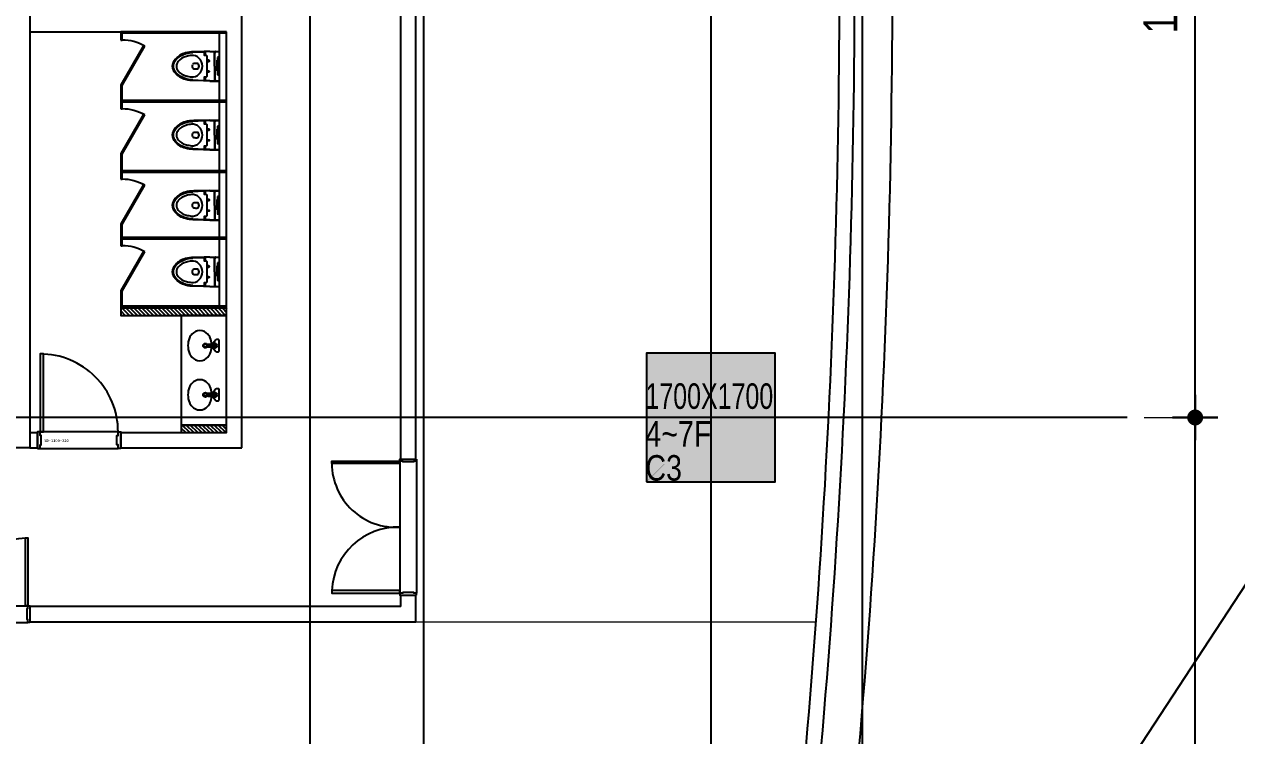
# Model space of a CAD drawing. Header units: millimetres. Extents: x -228566 to 117118, y -18667 to 244055.
# Drawn here: x -147841 to -131816, y 190323 to 199731 of the extents above; entities that cross this region are included whole.
import ezdxf
from ezdxf.enums import TextEntityAlignment as Align

# ---------------------------------------------------------------- set-up
doc = ezdxf.new("R2010")
doc.units = ezdxf.units.MM
doc.linetypes.add('X-GRID_5~ROOF$0$CENTER2', pattern=[1.125, 0.75, -0.125, 0.125, -0.125])
doc.linetypes.add('X-INT-OFFICE-5F$0$DASHED', pattern=[3, 2, -1])
doc.layers.get('0').update_dxf_attribs({"lineweight": 20})
doc.layers.get('Defpoints').update_dxf_attribs({"color": 151, "lineweight": 9})
for name, color, linetype in [('A-DIM1', 7, 'Continuous'), ('X-COL-5F$0$A-254', 254, 'Continuous'), ('X-COL-5F$0$A-COL', 2, 'Continuous'), ('X-CORE_5F$0$A-CON', 2, 'Continuous'), ('X-EXT_5F$0$A-ELE3', 4, 'Continuous'), ('X-EXT_5F$0$A-ELES', 252, 'Continuous'), ('X-EXT_5F$0$A-WIN', 6, 'Continuous'), ('X-GRID_5~ROOF$0$A-CEN1', 1, 'X-GRID_5~ROOF$0$CENTER2'), ('X-INT-OFFICE-5F$0$A-DOOR', 4, 'Continuous'), ('X-INT-OFFICE-5F$0$A-DOORF', 9, 'Continuous'), ('X-INT-OFFICE-5F$0$A-ELE4', 8, 'Continuous'), ('X-INT-OFFICE-5F$0$A-TOIL', 6, 'Continuous'), ('X-INT-OFFICE-5F$0$A-WALD', 7, 'Continuous'), ('X-INT-OFFICE-5F$0$X-INT-OFFICE-5F$0$A-DOOR', 4, 'Continuous'), ('X-INT-OFFICE-5F$0$X-INT-OFFICE-5F$0$A-WALD', 7, 'Continuous'), ('X-INT-OFFICE-5F$0$X-INT-OFFICE-5F$0$X-INT-OFFICE-6~19F$0$X-INT-OFFICE-22~35F$0$A-DOORF', 9, 'Continuous')]:
    doc.layers.add(name, color=color, linetype=linetype)
doc.styles.add('Hrtext', font='', dxfattribs={"width": 0.8})
doc.styles.add('X-COL-5F$0$Hrtext', font='arial.ttf', dxfattribs={"width": 0.8})
doc.styles.add('X-INT-OFFICE-5F$0$X-INT-OFFICE-5F$0$X-INT-OFFICE-6~19F$0$X-INT-OFFICE-22~35F$0$X-PLAN$0$Standard', font='')
doc.styles.get('Hrtext').set_extended_font_data('Dotum')
doc.styles.get('X-INT-OFFICE-5F$0$X-INT-OFFICE-5F$0$X-INT-OFFICE-6~19F$0$X-INT-OFFICE-22~35F$0$X-PLAN$0$Standard').set_extended_font_data('DotumChe')
doc.dimstyles.new('HEERIM(Ext)', dxfattribs={"dimtxt": 3, "dimasz": 1, "dimexe": 2, "dimexo": 1.5, "dimgap": 1, "dimtad": 1, "dimdec": 0, "dimzin": 0, "dimdsep": 46, "dimlunit": 6, "dimtxsty": 'Hrtext', "dimblk": 'dotdim1', "dimcen": 1, "dimdle": 2, "dimclrd": 256, "dimclre": 256, "dimclrt": 3, "dimadec": 0, "dimazin": 0, "dimtfac": 1, "dimtdec": 0, "dimtix": 1, "dimtmove": 2, "dimatfit": 3, "dimldrblk": 'dotdim1', "dimfxl": 2, "dimtolj": 1, "dimtzin": 0, "dimlwd": -1, "dimarcsym": 0})

# ---------------------------------------------------------------- blocks, each defined once
blk = doc.blocks.new('X-INT-OFFICE-5F$0$X-INT-OFFICE-5F$0$X-INT-OFFICE-6~19F$0$X-INT-OFFICE-22~35F$0$SD-1000-220')
at = {"layer": 'X-INT-OFFICE-5F$0$A-ELE4'}
for p, q in [((1065, 28), (35, 28)), ((35, -192), (1065, -192))]:
    blk.add_line(p, q, dxfattribs=at)
at = {"layer": 'X-INT-OFFICE-5F$0$X-INT-OFFICE-5F$0$A-DOOR'}
for points in [[(35, 28), (80, 28), (80, 1058), (35, 1058)], [(0, -192), (35, -192), (35, -142), (50, -142), (50, -22), (35, -22), (35, 28), (0, 28)], [(1100, -192), (1065, -192), (1065, -142), (1050, -142), (1050, -22), (1065, -22), (1065, 28), (1100, 28)]]:
    blk.add_lwpolyline(points, close=True, dxfattribs=at)
at = {"layer": 'X-INT-OFFICE-5F$0$X-INT-OFFICE-5F$0$X-INT-OFFICE-6~19F$0$X-INT-OFFICE-22~35F$0$A-DOORF'}
blk.add_arc((35, 28), 1030, 359.9893, 90.0107, dxfattribs=at)
at = {"layer": 'Defpoints', "linetype": 'Continuous', "style": 'X-INT-OFFICE-5F$0$X-INT-OFFICE-5F$0$X-INT-OFFICE-6~19F$0$X-INT-OFFICE-22~35F$0$X-PLAN$0$Standard', "text_generation_flag": 6}
blk.add_text('SD-1100-220', height=37.5, rotation=180, dxfattribs=at).set_placement((251, -88), align=Align.MIDDLE)
blk = doc.blocks.new('X-INT-OFFICE-5F$0$DOOR_2400')
at = {"layer": 'X-INT-OFFICE-5F$0$A-DOOR'}
for points in [[(41794, 101558), (41794, 101523), (41844, 101523), (41844, 101508), (42038, 101508), (42038, 101523), (42088, 101523), (42088, 101558)], [(42088, 101523), (42088, 101478), (43288, 101478), (43288, 101523)], [(41794, 99158), (41794, 99193), (41844, 99193), (41844, 99208), (42038, 99208), (42038, 99193), (42088, 99193), (42088, 99158)], [(42088, 99193), (42088, 99238), (43288, 99238), (43288, 99193)]]:
    blk.add_lwpolyline(points, close=True, dxfattribs=at)
at = {"layer": 'X-INT-OFFICE-5F$0$A-DOORF'}
for centre, radius, start, end in [((42121, 101526), 1168, 268.3863, 357.6653), ((42157, 99230), 1131, 0.4286, 93.5198)]:
    blk.add_arc(centre, radius, start, end, dxfattribs=at)
at = {"layer": 'X-INT-OFFICE-5F$0$A-ELE4'}
for p, q in [((41794, 99193), (41794, 101523)), ((42088, 99193), (42088, 101523))]:
    blk.add_line(p, q, dxfattribs=at)
blk = doc.blocks.new('X-INT-OFFICE-5F')
at = {"layer": 'X-INT-OFFICE-5F$0$A-TOIL'}
h = blk.add_hatch(dxfattribs=at)
h.set_pattern_fill('ANSI31', color=256, scale=300, angle=450)
h.set_pattern_definition([(135, (203104.422, 1022.39), (-26.516504, -26.516504), [])])
h.paths.add_polyline_path([(124449, 82121), (124449, 82221), (123049, 82221), (123049, 82121)])
h = blk.add_hatch(dxfattribs=at)
h.set_pattern_fill('ANSI31', color=256, scale=300, angle=450)
h.set_pattern_definition([(135, (204804.422, -527.61), (-26.516504, -26.516504), [])])
h.paths.add_polyline_path([(123849, 80571), (123849, 80671), (124449, 80671), (124449, 80571)])
at = {"layer": 'Defpoints', "linetype": 'X-INT-OFFICE-5F$0$DASHED'}
blk.add_line((126949, 78071), (132239, 78071), dxfattribs=at)
at = {"layer": 'X-INT-OFFICE-5F$0$A-TOIL'}
for p, q in [((124449, 85871), (123049, 85871)), ((123049, 85871), (123049, 85761)), ((123049, 85761), (123069, 85761)), ((124449, 85871), (123069, 85871)), ((124449, 85851), (123069, 85851)), ((123069, 85761), (123069, 85851)), ((123049, 85161), (123049, 84941)), ((123069, 85161), (123049, 85161)), ((123069, 84941), (123069, 85161)), ((124449, 84961), (123049, 84961)), ((123049, 84961), (123049, 84851)), ((124449, 84961), (123069, 84961)), ((124449, 84941), (123069, 84941)), ((123069, 84851), (123069, 84941)), ((123049, 84851), (123069, 84851)), ((123069, 84251), (123049, 84251)), ((123049, 84251), (123049, 84031)), ((123069, 84031), (123069, 84251)), ((124449, 84031), (123049, 84031)), ((123049, 84031), (123049, 83921)), ((124449, 84031), (123069, 84031)), ((124449, 84011), (123069, 84011)), ((123069, 83921), (123069, 84011)), ((123049, 83921), (123069, 83921)), ((123069, 83321), (123049, 83321)), ((123049, 83321), (123049, 83101)), ((123069, 83101), (123069, 83321)), ((123049, 83152), (123049, 83042)), ((123049, 83132), (124449, 83132)), ((123049, 83042), (123069, 83042)), ((124449, 83152), (123069, 83152)), ((124449, 83132), (123069, 83132)), ((123069, 83042), (123069, 83132)), ((123069, 82442), (123049, 82442)), ((123049, 82442), (123049, 82222)), ((123069, 82222), (123069, 82442)), ((123049, 82222), (124449, 82222)), ((124449, 82242), (123069, 82242)), ((124211, 81731), (124293, 81731)), ((124241, 81736), (124247, 81736)), ((124307, 81798), (124251, 81731)), ((124340, 81801), (124315, 81801)), ((124350, 81651), (124350, 81791)), ((124293, 81711), (124211, 81711)), ((124247, 81706), (124241, 81706)), ((124251, 81711), (124307, 81645)), ((124315, 81641), (124340, 81641)), ((124241, 81086), (124247, 81086)), ((124307, 81148), (124251, 81081)), ((124340, 81151), (124315, 81151)), ((124350, 81001), (124350, 81141)), ((124211, 81081), (124293, 81081)), ((124293, 81061), (124211, 81061)), ((124247, 81056), (124241, 81056)), ((124251, 81061), (124307, 80995)), ((124315, 80991), (124340, 80991))]:
    blk.add_line(p, q, dxfattribs=at)
for points in [[(124349, 85871), (124349, 84961)], [(124349, 84961), (124349, 84051)], [(124349, 84031), (124349, 83121)], [(124349, 83152), (124349, 82242)]]:
    blk.add_lwpolyline(points, dxfattribs=at)
for points in [[(123369, 85681), (123351, 85691), (123051, 85171), (123069, 85161)], [(123369, 84771), (123351, 84781), (123051, 84261), (123069, 84251)], [(123369, 83841), (123351, 83851), (123051, 83331), (123069, 83321)], [(123369, 82962), (123351, 82972), (123051, 82452), (123069, 82442)], [(124449, 82121), (124449, 82221), (123049, 82221), (123049, 82121)], [(123849, 80671), (124449, 80671), (124449, 82121), (123849, 82121)], [(124449, 80671), (123849, 80671), (123849, 80571), (124449, 80571)]]:
    blk.add_lwpolyline(points, close=True, dxfattribs=at)
for centre, radius in [((124168, 81721), 29.9), ((124168, 81721), 19.9), ((124293, 81721), 30.3), ((124168, 81071), 29.9), ((124168, 81071), 19.9), ((124293, 81071), 30.3)]:
    blk.add_circle(centre, radius, dxfattribs=at)
for centre, radius, start, end in [((123069, 85161), 600, 60, 90), ((123069, 84251), 600, 60, 90), ((123069, 83321), 600, 60, 90), ((123069, 82442), 600, 60, 90), ((124095, 81781), 140, 40.0697, 139.9303), ((124197, 81721), 260, 156.5878, 203.4122), ((124133, 81749), 190, 139.9303, 156.5878), ((124205, 81721), 17.8, 117.0341, 242.9659), ((124216, 81601), 137, 79.4793, 98.2701), ((124211, 81721), 10, 90, 270), ((124057, 81749), 190, 23.4122, 40.0697), ((123992, 81721), 260, 3.4161, 23.4122), ((124248, 81754), 17.3, 268.5058, 314.0345), ((124288, 81713), 39.8, 72.2904, 137.0586), ((124293, 81721), 10, 270, 90), ((124315, 81791), 10, 90, 139.9572), ((124340, 81791), 10, 0, 90), ((124133, 81693), 190, 203.4122, 220.0697), ((124095, 81661), 140, 220.0697, 319.9303), ((124216, 81841), 137, 261.7299, 280.5207), ((124057, 81693), 190, 319.9303, 336.5878), ((123992, 81721), 260, 336.5878, 356.5839), ((124248, 81689), 17.3, 45.9655, 91.4942), ((124288, 81730), 39.8, 222.9414, 287.7096), ((124315, 81651), 10, 220.0428, 270), ((124340, 81651), 10, 270, 0), ((124095, 81131), 140, 40.0697, 139.9303), ((124197, 81071), 260, 156.5878, 203.4122), ((124133, 81099), 190, 139.9303, 156.5878), ((124205, 81071), 17.8, 117.0341, 242.9659), ((124216, 80951), 137, 79.4793, 98.2701), ((124057, 81099), 190, 23.4122, 40.0697), ((123992, 81071), 260, 3.4161, 23.4122), ((124248, 81104), 17.3, 268.5058, 314.0345), ((124288, 81063), 39.8, 72.2904, 137.0586), ((124315, 81141), 10, 90, 139.9572), ((124340, 81141), 10, 0, 90), ((124133, 81043), 190, 203.4122, 220.0697), ((124216, 81191), 137, 261.7299, 280.5207), ((124211, 81071), 10, 90, 270), ((124057, 81043), 190, 319.9303, 336.5878), ((123992, 81071), 260, 336.5878, 356.5839), ((124248, 81039), 17.3, 45.9655, 91.4942), ((124288, 81080), 39.8, 222.9414, 287.7096), ((124293, 81071), 10, 270, 90), ((124315, 81001), 10, 220.0428, 270), ((124340, 81001), 10, 270, 0), ((124095, 81011), 140, 220.0697, 319.9303)]:
    blk.add_arc(centre, radius, start, end, dxfattribs=at)
at = {"layer": 'X-INT-OFFICE-5F$0$A-WALD'}
for p, q in [((126749, 80230), (126749, 92921)), ((126949, 80230), (126949, 92921)), ((124649, 80371), (124649, 92771)), ((121849, 85871), (124449, 85871)), ((124449, 80571), (124449, 85871)), ((121849, 80571), (121949, 80571)), ((121949, 80371), (121949, 80571)), ((123049, 80571), (124449, 80571)), ((123049, 80371), (123049, 80571)), ((121849, 80371), (121949, 80371)), ((123049, 80371), (124649, 80371)), ((126749, 80221), (126949, 80221)), ((126749, 78271), (126749, 78421)), ((126749, 78421), (126949, 78421)), ((126949, 78071), (126949, 78421)), ((126749, 78271), (121849, 78271)), ((121849, 78271), (121849, 78071)), ((121849, 78071), (126949, 78071))]:
    blk.add_line(p, q, dxfattribs=at)
at = {"layer": 'X-INT-OFFICE-5F$0$X-INT-OFFICE-5F$0$A-WALD'}
blk.add_line((124449, 80571), (124449, 85871), dxfattribs=at)
at = {"yscale": 0.7499999999999954, "zscale": 0.7499999999999954}
for p, xscale, rotation in [((158305, 154590), 0.7499999999999954, 180), ((45680, 46715), -0.7499999999999954, 270)]:
    blk.add_blockref('X-INT-OFFICE-5F$0$DOOR_2400', p, dxfattribs=dict(at, xscale=xscale, rotation=rotation))
at = {"layer": 'X-INT-OFFICE-5F$0$A-DOOR'}
blk.add_blockref('X-INT-OFFICE-5F$0$X-INT-OFFICE-5F$0$X-INT-OFFICE-6~19F$0$X-INT-OFFICE-22~35F$0$SD-1000-220', (121949, 80553), dxfattribs=at)
for points in [[(124349, 85612), (124226, 85612), (124213, 85612), (124201, 85612), (124189, 85611), (124176, 85611), (124164, 85611), (124152, 85610), (124150, 85611), (124148, 85611), (124147, 85611), (124145, 85612), (124001, 85607), (123988, 85606), (123976, 85606), (123964, 85605), (123952, 85603), (123940, 85601), (123928, 85598), (123916, 85595), (123904, 85591), (123889, 85587), (123874, 85582), (123860, 85576), (123845, 85568), (123832, 85561), (123819, 85552), (123806, 85542), (123794, 85532), (123783, 85521), (123772, 85509), (123768, 85505), (123764, 85500), (123761, 85495), (123758, 85490), (123755, 85484), (123749, 85474), (123744, 85463), (123741, 85452), (123738, 85440), (123736, 85428), (123736, 85416), (123736, 85404), (123738, 85393), (123741, 85381), (123744, 85370), (123749, 85359), (123755, 85348), (123758, 85343), (123761, 85338), (123764, 85333), (123768, 85328), (123772, 85323), (123783, 85311), (123794, 85300), (123806, 85290), (123819, 85281), (123832, 85272), (123845, 85264), (123860, 85257), (123874, 85251), (123889, 85245), (123904, 85241), (123916, 85238), (123928, 85234), (123940, 85232), (123952, 85230), (123964, 85228), (123976, 85228), (123988, 85226), (124001, 85226), (124145, 85221), (124147, 85221), (124148, 85221), (124150, 85222), (124152, 85222), (124164, 85222), (124176, 85222), (124189, 85221), (124201, 85221), (124213, 85221), (124226, 85220), (124349, 85220)], [(124349, 84702), (124226, 84702), (124213, 84702), (124201, 84702), (124189, 84701), (124176, 84701), (124164, 84701), (124152, 84700), (124150, 84701), (124148, 84701), (124147, 84701), (124145, 84702), (124001, 84697), (123988, 84696), (123976, 84696), (123964, 84695), (123952, 84693), (123940, 84691), (123928, 84688), (123916, 84685), (123904, 84681), (123889, 84677), (123874, 84672), (123860, 84666), (123845, 84658), (123832, 84651), (123819, 84642), (123806, 84632), (123794, 84622), (123783, 84611), (123772, 84599), (123768, 84595), (123764, 84590), (123761, 84585), (123758, 84580), (123755, 84574), (123749, 84564), (123744, 84553), (123741, 84542), (123738, 84530), (123736, 84518), (123736, 84506), (123736, 84494), (123738, 84483), (123741, 84471), (123744, 84460), (123749, 84449), (123755, 84438), (123758, 84433), (123761, 84428), (123764, 84423), (123768, 84418), (123772, 84413), (123783, 84401), (123794, 84390), (123806, 84380), (123819, 84371), (123832, 84362), (123845, 84354), (123860, 84347), (123874, 84341), (123889, 84335), (123904, 84331), (123916, 84328), (123928, 84324), (123940, 84322), (123952, 84320), (123964, 84318), (123976, 84318), (123988, 84316), (124001, 84316), (124145, 84311), (124147, 84311), (124148, 84311), (124150, 84312), (124152, 84312), (124164, 84312), (124176, 84312), (124189, 84311), (124201, 84311), (124213, 84311), (124226, 84310), (124349, 84310)], [(124349, 83772), (124226, 83772), (124213, 83772), (124201, 83772), (124189, 83771), (124176, 83771), (124164, 83771), (124152, 83770), (124150, 83771), (124148, 83771), (124147, 83771), (124145, 83772), (124001, 83767), (123988, 83766), (123976, 83766), (123964, 83765), (123952, 83763), (123940, 83761), (123928, 83758), (123916, 83755), (123904, 83751), (123889, 83747), (123874, 83742), (123860, 83736), (123845, 83728), (123832, 83721), (123819, 83712), (123806, 83702), (123794, 83692), (123783, 83681), (123772, 83669), (123768, 83665), (123764, 83660), (123761, 83655), (123758, 83650), (123755, 83644), (123749, 83634), (123744, 83623), (123741, 83612), (123738, 83600), (123736, 83588), (123736, 83576), (123736, 83564), (123738, 83553), (123741, 83541), (123744, 83530), (123749, 83519), (123755, 83508), (123758, 83503), (123761, 83498), (123764, 83493), (123768, 83488), (123772, 83483), (123783, 83471), (123794, 83460), (123806, 83450), (123819, 83441), (123832, 83432), (123845, 83424), (123860, 83417), (123874, 83411), (123889, 83405), (123904, 83401), (123916, 83398), (123928, 83394), (123940, 83392), (123952, 83390), (123964, 83388), (123976, 83388), (123988, 83386), (124001, 83386), (124145, 83381), (124147, 83381), (124148, 83381), (124150, 83382), (124152, 83382), (124164, 83382), (124176, 83382), (124189, 83381), (124201, 83381), (124213, 83381), (124226, 83380), (124349, 83380)], [(124349, 82893), (124226, 82893), (124213, 82893), (124201, 82893), (124189, 82892), (124176, 82892), (124164, 82892), (124152, 82891), (124150, 82892), (124148, 82892), (124147, 82893), (124145, 82893), (124001, 82888), (123988, 82888), (123976, 82887), (123964, 82886), (123952, 82884), (123940, 82882), (123928, 82879), (123916, 82876), (123904, 82872), (123889, 82868), (123874, 82863), (123860, 82857), (123845, 82850), (123832, 82842), (123819, 82833), (123806, 82824), (123794, 82813), (123783, 82802), (123772, 82791), (123768, 82786), (123764, 82781), (123761, 82776), (123758, 82771), (123755, 82765), (123749, 82755), (123744, 82744), (123741, 82733), (123738, 82721), (123736, 82709), (123736, 82697), (123736, 82685), (123738, 82674), (123741, 82662), (123744, 82651), (123749, 82640), (123755, 82629), (123758, 82624), (123761, 82619), (123764, 82614), (123768, 82609), (123772, 82604), (123783, 82592), (123794, 82581), (123806, 82571), (123819, 82562), (123832, 82553), (123845, 82545), (123860, 82538), (123874, 82532), (123889, 82527), (123904, 82522), (123916, 82519), (123928, 82516), (123940, 82513), (123952, 82511), (123964, 82509), (123976, 82509), (123988, 82507), (124001, 82507), (124145, 82502), (124147, 82502), (124148, 82502), (124150, 82503), (124152, 82503), (124164, 82503), (124176, 82503), (124189, 82502), (124201, 82502), (124213, 82502), (124226, 82501), (124349, 82501)]]:
    blk.add_wipeout(points).translate(0, 0, 0).dxf.layer = 'X-INT-OFFICE-5F$0$A-TOIL'
at = {"layer": 'X-INT-OFFICE-5F$0$A-TOIL'}
for p, q in [((124226, 85612), (124349, 85612)), ((124226, 85609), (124349, 85609)), ((124287, 85416), (124287, 85594)), ((124294, 85416), (124294, 85594)), ((124349, 85612), (124349, 85220)), ((124287, 85416), (124287, 85239)), ((124294, 85416), (124294, 85239)), ((124319, 85494), (124319, 85426)), ((124327, 85494), (124319, 85494)), ((124327, 85426), (124319, 85426)), ((124319, 85424), (124319, 85356)), ((124327, 85424), (124319, 85424)), ((124349, 85539), (124327, 85533)), ((124327, 85533), (124327, 85300)), ((124349, 85539), (124349, 85294)), ((124327, 85356), (124319, 85356)), ((124349, 85294), (124327, 85300)), ((124226, 85224), (124349, 85224)), ((124226, 85220), (124349, 85220)), ((124226, 84702), (124349, 84702)), ((124226, 84699), (124349, 84699)), ((124287, 84506), (124287, 84684)), ((124294, 84506), (124294, 84684)), ((124349, 84629), (124327, 84623)), ((124327, 84623), (124327, 84390)), ((124349, 84702), (124349, 84310)), ((124349, 84629), (124349, 84384)), ((124287, 84506), (124287, 84329)), ((124294, 84506), (124294, 84329)), ((124319, 84584), (124319, 84516)), ((124327, 84584), (124319, 84584)), ((124327, 84516), (124319, 84516)), ((124319, 84514), (124319, 84446)), ((124327, 84514), (124319, 84514)), ((124226, 84314), (124349, 84314)), ((124226, 84310), (124349, 84310)), ((124327, 84446), (124319, 84446)), ((124349, 84384), (124327, 84390)), ((124226, 83772), (124349, 83772)), ((124226, 83769), (124349, 83769)), ((124287, 83576), (124287, 83754)), ((124294, 83576), (124294, 83754)), ((124319, 83654), (124319, 83586)), ((124327, 83654), (124319, 83654)), ((124349, 83699), (124327, 83693)), ((124327, 83693), (124327, 83460)), ((124349, 83772), (124349, 83380)), ((124349, 83699), (124349, 83454)), ((124287, 83576), (124287, 83399)), ((124294, 83576), (124294, 83399)), ((124327, 83586), (124319, 83586)), ((124319, 83584), (124319, 83516)), ((124327, 83584), (124319, 83584)), ((124327, 83516), (124319, 83516)), ((124226, 83384), (124349, 83384)), ((124226, 83380), (124349, 83380)), ((124349, 83454), (124327, 83460)), ((124226, 82893), (124349, 82893)), ((124226, 82890), (124349, 82890)), ((124287, 82697), (124287, 82875)), ((124294, 82697), (124294, 82875)), ((124349, 82893), (124349, 82501)), ((124287, 82697), (124287, 82520)), ((124294, 82697), (124294, 82520)), ((124319, 82775), (124319, 82707)), ((124327, 82775), (124319, 82775)), ((124327, 82707), (124319, 82707)), ((124319, 82705), (124319, 82638)), ((124327, 82705), (124319, 82705)), ((124349, 82820), (124327, 82814)), ((124327, 82814), (124327, 82581)), ((124349, 82820), (124349, 82575)), ((124327, 82638), (124319, 82638)), ((124349, 82575), (124327, 82581)), ((124226, 82505), (124349, 82505)), ((124226, 82501), (124349, 82501))]:
    blk.add_line(p, q, dxfattribs=at)
for points in [[(124163, 85275), (124163, 85239, -0.424133), (124144, 85221), (124001, 85226, -0.208401), (123771, 85326, -0.392773), (123771, 85507, -0.208401), (124001, 85607), (124144, 85612, -0.424133), (124163, 85594), (124163, 85558)], [(124152, 85610), (124014, 85607, 0.055395), (123904, 85591, 0.154276), (123772, 85509, 0.179504), (123737, 85416)], [(124001, 85236, -0.208514), (123779, 85332, -0.392773), (123779, 85500, -0.208514), (124001, 85597, -0.208514)], [(124001, 85236), (124146, 85229, 0.427488), (124158, 85240), (124158, 85275), (124179, 85275, 0.414214), (124192, 85288), (124192, 85545, 0.414214), (124179, 85558), (124158, 85558), (124158, 85592, 0.427488), (124146, 85603), (124001, 85597)], [(124226, 85612, 0.012538), (124225, 85612), (124152, 85610)], [(124226, 85609, 0.012538), (124226, 85609), (124157, 85607)], [(124152, 85222), (124014, 85226, -0.055395), (123904, 85241, -0.154276), (123772, 85323, -0.179504), (123737, 85416)], [(124192, 85479), (124211, 85479, 1), (124211, 85494), (124192, 85494)], [(124192, 85354), (124211, 85354, -1), (124211, 85339), (124192, 85339)], [(124226, 85220, -0.012538), (124225, 85220), (124152, 85222)], [(124226, 85224, -0.012538), (124226, 85224), (124157, 85226)], [(124163, 84365), (124163, 84329, -0.424133), (124144, 84311), (124001, 84316, -0.208401), (123771, 84416, -0.392773), (123771, 84597, -0.208401), (124001, 84697), (124144, 84702, -0.424133), (124163, 84684), (124163, 84648)], [(124152, 84700), (124014, 84697, 0.055395), (123904, 84681, 0.154276), (123772, 84599, 0.179504), (123737, 84506)], [(124001, 84326, -0.208514), (123779, 84422, -0.392773), (123779, 84590, -0.208514), (124001, 84687, -0.208514)], [(124001, 84326), (124146, 84319, 0.427488), (124158, 84330), (124158, 84365), (124179, 84365, 0.414214), (124192, 84378), (124192, 84635, 0.414214), (124179, 84648), (124158, 84648), (124158, 84682, 0.427488), (124146, 84693), (124001, 84687)], [(124226, 84702, 0.012538), (124225, 84702), (124152, 84700)], [(124226, 84699, 0.012538), (124226, 84699), (124157, 84697)], [(124152, 84312), (124014, 84316, -0.055395), (123904, 84331, -0.154276), (123772, 84413, -0.179504), (123737, 84506)], [(124192, 84569), (124211, 84569, 1), (124211, 84584), (124192, 84584)], [(124226, 84310, -0.012538), (124225, 84310), (124152, 84312)], [(124226, 84314, -0.012538), (124226, 84314), (124157, 84316)], [(124192, 84444), (124211, 84444, -1), (124211, 84429), (124192, 84429)], [(124163, 83435), (124163, 83399, -0.424133), (124144, 83381), (124001, 83386, -0.208401), (123771, 83486, -0.392773), (123771, 83667, -0.208401), (124001, 83767), (124144, 83772, -0.424133), (124163, 83754), (124163, 83718)], [(124152, 83770), (124014, 83767, 0.055395), (123904, 83751, 0.154276), (123772, 83669, 0.179504), (123737, 83576)], [(124001, 83396, -0.208514), (123779, 83492, -0.392773), (123779, 83660, -0.208514), (124001, 83757, -0.208514)], [(124001, 83396), (124146, 83389, 0.427488), (124158, 83400), (124158, 83435), (124179, 83435, 0.414214), (124192, 83448), (124192, 83705, 0.414214), (124179, 83718), (124158, 83718), (124158, 83752, 0.427488), (124146, 83763), (124001, 83757)], [(124226, 83772, 0.012538), (124225, 83772), (124152, 83770)], [(124226, 83769, 0.012538), (124226, 83769), (124157, 83767)], [(124192, 83639), (124211, 83639, 1), (124211, 83654), (124192, 83654)], [(124152, 83382), (124014, 83386, -0.055395), (123904, 83401, -0.154276), (123772, 83483, -0.179504), (123737, 83576)], [(124192, 83514), (124211, 83514, -1), (124211, 83499), (124192, 83499)], [(124226, 83380, -0.012538), (124225, 83380), (124152, 83382)], [(124226, 83384, -0.012538), (124226, 83384), (124157, 83386)], [(124163, 82556), (124163, 82520, -0.424133), (124144, 82502), (124001, 82507, -0.208401), (123771, 82607, -0.392773), (123771, 82788, -0.208401), (124001, 82888), (124144, 82893, -0.424133), (124163, 82875), (124163, 82839)], [(124152, 82891), (124014, 82888, 0.055395), (123904, 82872, 0.154276), (123772, 82791, 0.179504), (123737, 82697)], [(124001, 82517, -0.208514), (123779, 82614, -0.392773), (123779, 82781, -0.208514), (124001, 82878, -0.208514)], [(124001, 82517), (124146, 82510, 0.427488), (124158, 82521), (124158, 82556), (124179, 82556, 0.414214), (124192, 82569), (124192, 82826, 0.414214), (124179, 82839), (124158, 82839), (124158, 82873, 0.427488), (124146, 82884), (124001, 82878)], [(124226, 82893, 0.012538), (124225, 82893), (124152, 82891)], [(124226, 82890, 0.012538), (124226, 82890), (124157, 82888)], [(124152, 82503), (124014, 82507, -0.055395), (123904, 82522, -0.154276), (123772, 82604, -0.179504), (123737, 82697)], [(124192, 82760), (124211, 82760, 1), (124211, 82775), (124192, 82775)], [(124192, 82635), (124211, 82635, -1), (124211, 82620), (124192, 82620)], [(124226, 82501, -0.012538), (124225, 82501), (124152, 82503)], [(124226, 82505, -0.012538), (124226, 82505), (124157, 82507)]]:
    blk.add_lwpolyline(points, format="xyb", dxfattribs=at)
for centre in [(124211, 85486), (124211, 85346), (124211, 84576), (124211, 84436), (124211, 83646), (124211, 83506), (124211, 82767), (124211, 82627)]:
    blk.add_circle(centre, 8.06, dxfattribs=at)
for centre, radius, start, end in [((124302, 85594), 15, 90, 180), ((124309, 85594), 15, 90, 180), ((123882, 85416), 96, 139.2943, 180), ((123882, 85416), 96, 180, 220.7057), ((123969, 85341), 211, 104.2134, 139.2943), ((124029, 85104), 456, 95.8102, 104.2134), ((123996, 85432), 127, 46.4239, 95.8102), ((124036, 85416), 44, 152.5689, 206.977), ((124020, 85425), 25, 94.6797, 152.5689), ((124050, 85058), 393, 87.7012, 94.6797), ((124065, 85436), 15, 23.2465, 87.7012), ((124019, 85416), 64.9, 336.7417, 23.2465), ((123981, 85416), 148, 0, 46.4239), ((123981, 85416), 148, 313.5761, 0), ((123969, 85491), 211, 220.7057, 255.7866), ((124029, 85729), 456, 255.7866, 264.1898), ((123996, 85401), 127, 264.1898, 313.5761), ((124019, 85408), 25, 206.977, 264.9289), ((124050, 85754), 373, 264.9289, 272.3261), ((124065, 85397), 15, 272.3261, 336.7417), ((124302, 85239), 15, 180, 270), ((124309, 85239), 15, 180, 270), ((123969, 84431), 211, 104.2134, 139.2943), ((124029, 84194), 456, 95.8102, 104.2134), ((123996, 84522), 127, 46.4239, 95.8102), ((123981, 84506), 148, 0, 46.4239), ((124302, 84684), 15, 90, 180), ((124309, 84684), 15, 90, 180), ((123882, 84506), 96, 139.2943, 180), ((123882, 84506), 96, 180, 220.7057), ((124036, 84506), 44, 152.5689, 206.977), ((124020, 84515), 25, 94.6797, 152.5689), ((124019, 84498), 25, 206.977, 264.9289), ((124050, 84148), 393, 87.7012, 94.6797), ((124050, 84844), 373, 264.9289, 272.3261), ((124065, 84526), 15, 23.2465, 87.7012), ((124065, 84487), 15, 272.3261, 336.7417), ((124019, 84506), 64.9, 336.7417, 23.2465), ((123981, 84506), 148, 313.5761, 0), ((123969, 84581), 211, 220.7057, 255.7866), ((124029, 84819), 456, 255.7866, 264.1898), ((123996, 84491), 127, 264.1898, 313.5761), ((124302, 84329), 15, 180, 270), ((124309, 84329), 15, 180, 270), ((123969, 83501), 211, 104.2134, 139.2943), ((124029, 83264), 456, 95.8102, 104.2134), ((123996, 83592), 127, 46.4239, 95.8102), ((123981, 83576), 148, 0, 46.4239), ((124302, 83754), 15, 90, 180), ((124309, 83754), 15, 90, 180), ((123882, 83576), 96, 139.2943, 180), ((123882, 83576), 96, 180, 220.7057), ((123969, 83651), 211, 220.7057, 255.7866), ((124036, 83576), 44, 152.5689, 206.977), ((124020, 83585), 25, 94.6797, 152.5689), ((124019, 83568), 25, 206.977, 264.9289), ((124050, 83218), 393, 87.7012, 94.6797), ((124050, 83914), 373, 264.9289, 272.3261), ((124065, 83596), 15, 23.2465, 87.7012), ((124065, 83557), 15, 272.3261, 336.7417), ((124019, 83576), 64.9, 336.7417, 23.2465), ((123981, 83576), 148, 313.5761, 0), ((124029, 83889), 456, 255.7866, 264.1898), ((123996, 83561), 127, 264.1898, 313.5761), ((124302, 83399), 15, 180, 270), ((124309, 83399), 15, 180, 270), ((124302, 82875), 15, 90, 180), ((124309, 82875), 15, 90, 180), ((123882, 82697), 96, 139.2943, 180), ((123882, 82697), 96, 180, 220.7057), ((123969, 82622), 211, 104.2134, 139.2943), ((124029, 82385), 456, 95.8102, 104.2134), ((123996, 82713), 127, 46.4239, 95.8102), ((124036, 82697), 44, 152.5689, 206.977), ((124020, 82706), 25, 94.6797, 152.5689), ((124050, 82339), 393, 87.7012, 94.6797), ((124065, 82717), 15, 23.2465, 87.7012), ((124019, 82697), 64.9, 336.7417, 23.2465), ((123981, 82697), 148, 0, 46.4239), ((123981, 82697), 148, 313.5761, 0), ((123969, 82772), 211, 220.7057, 255.7866), ((124029, 83010), 456, 255.7866, 264.1898), ((123996, 82682), 127, 264.1898, 313.5761), ((124019, 82689), 25, 206.977, 264.9289), ((124050, 83035), 373, 264.9289, 272.3261), ((124065, 82678), 15, 272.3261, 336.7417), ((124302, 82520), 15, 180, 270), ((124309, 82520), 15, 180, 270)]:
    blk.add_arc(centre, radius, start, end, dxfattribs=at)
blk = doc.blocks.new('dotdim1')
at = {"layer": 'A-DIM1'}
for p, q in [((0, 2), (0, -2)), ((-2, 0), (2, 0))]:
    blk.add_line(p, q, dxfattribs=at)
at = {"layer": 'A-DIM1', "const_width": 0.7}
blk.add_lwpolyline([(0.35, 0, 1), (-0.35, 0, 1)], format="xyb", close=True, dxfattribs=at)
blk = doc.blocks.new('*D297')
at = {"layer": 'A-DIM1', "lineweight": -2, "transparency": 16777216}
for p, q in [((57725, -25200), (58700, -25200)), ((57725, -37800), (58700, -37800))]:
    blk.add_line(p, q, dxfattribs=at)
at = {"layer": 'A-DIM1', "transparency": 16777216}
blk.add_line((58400, -37650), (58400, -25350), dxfattribs=at)
at = {"layer": 'Defpoints', "color": 0, "transparency": 16777216}
for p in [(57500, -25200), (58400, -25200), (57500, -37800)]:
    blk.add_point(p, dxfattribs=at)
at = {"layer": 'A-DIM1', "transparency": 16777216, "xscale": 150, "yscale": 150, "zscale": 150}
for p, rotation in [((58400, -25200), 90), ((58400, -37800), 270)]:
    blk.add_blockref('dotdim1', p, dxfattribs=dict(at, rotation=rotation))
at = {"layer": 'A-DIM1', "color": 3, "transparency": 16777216, "insert": (57981, -31500), "char_height": 450, "attachment_point": 5, "rotation": 90, "style": 'Hrtext'}
blk.add_mtext('\\A1;12,600', dxfattribs=at)
blk = doc.blocks.new('*D298')
at = {"layer": 'A-DIM1', "lineweight": -2, "transparency": 16777216}
for p, q in [((57725, -13600), (58700, -13600)), ((57725, -25200), (58700, -25200))]:
    blk.add_line(p, q, dxfattribs=at)
at = {"layer": 'A-DIM1', "transparency": 16777216}
blk.add_line((58400, -25050), (58400, -13750), dxfattribs=at)
at = {"layer": 'Defpoints', "color": 0, "transparency": 16777216}
for p in [(57500, -13600), (58400, -13600), (57500, -25200)]:
    blk.add_point(p, dxfattribs=at)
at = {"layer": 'A-DIM1', "transparency": 16777216, "xscale": 150, "yscale": 150, "zscale": 150}
for p, rotation in [((58400, -13600), 90), ((58400, -25200), 270)]:
    blk.add_blockref('dotdim1', p, dxfattribs=dict(at, rotation=rotation))
at = {"layer": 'A-DIM1', "color": 3, "transparency": 16777216, "insert": (57981, -19400), "char_height": 450, "attachment_point": 5, "rotation": 90, "style": 'Hrtext'}
blk.add_mtext('\\A1;11,600', dxfattribs=at)
blk = doc.blocks.new('X-COL-5F$0$1700X1700_4~7F_C3')
at = {"layer": 'X-COL-5F$0$A-254'}
h = blk.add_hatch(color=256, dxfattribs=at)
h.dxf.hatch_style = 1
h.paths.add_polyline_path([(-850, -850), (850, -850), (850, 850), (-850, 850)])
at = {"layer": 'Defpoints', "const_width": 0.84}
blk.add_lwpolyline([(850, 850), (-850, -850)], dxfattribs=at)
at = {"layer": 'X-COL-5F$0$A-COL'}
blk.add_lwpolyline([(-850, -850), (850, -850), (850, 850), (-850, 850)], close=True, dxfattribs=at)
at = {"layer": 'Defpoints', "style": 'X-COL-5F$0$Hrtext'}
for s, width, p in [('1700X1700', 0.7, (-865, 114)), ('4~7F', 0.8, (-865, -385))]:
    blk.add_text(s, height=337.5, dxfattribs=dict(at, width=width)).set_placement(p)
at = {"layer": 'Defpoints', "color": 6, "style": 'X-COL-5F$0$Hrtext', "width": 0.8}
blk.add_text('C3', height=337.5, dxfattribs=at).set_placement((-865, -835))
blk = doc.blocks.new('Grid_Office')
at = {"layer": 'A-DIM1'}
for base, p1, p2, picture, middle in [((58400, -13600), (57500, -25200), (57500, -13600), '*D298', (57981.3, -19400)), ((58400, -25200), (57500, -37800), (57500, -25200), '*D297', (57981.3, -31500))]:
    dim = blk.add_linear_dim(base=base, p1=p1, p2=p2, angle=90, dimstyle='HEERIM(Ext)', override={"dimscale": 150}, dxfattribs=at)
    dim.commit()
    dim.dimension.update_dxf_attribs({"geometry": picture, "text_midpoint": middle})
blk = doc.blocks.new('A$Cc43ae5d8')
at = {"layer": 'X-CORE_5F$0$A-CON', "ltscale": 10}
for p, q in [((52000, -13100), (52000, -25500)), ((52000, -25500), (47801, -25500))]:
    blk.add_line(p, q, dxfattribs=at)
at = {"layer": 'X-EXT_5F$0$A-ELE3'}
blk.add_lwpolyline([(28621, -40550), (33121, -41100, 0.028396), (56747, -39766, 0.345625), (62461, -34128, 0.031644), (63400, -19300, 0.008188), (63337, -15452), (62602, -10952)], format="xyb", dxfattribs=at)
at = {"layer": 'X-EXT_5F$0$A-ELES'}
blk.add_lwpolyline([(28621, -40550), (33121, -41100, 0.028937), (57195, -39715, 0.222512), (61813, -36863), (69546, -25052, -0.239342), (73652, -22700), (76877, -22700)], format="xyb", dxfattribs=at)
at = {"layer": 'X-EXT_5F$0$A-WIN'}
for points in [[(62900, -19300, 0.031644), (61965, -4535, 0.345625), (56690, 669, 0.056648), (9710, 669, 0.345625), (4435, -4535, 0.031644), (3500, -19300, 0.031644), (4435, -34065, 0.345625), (9710, -39269, 0.056648), (56690, -39269, 0.345625), (61965, -34065, 0.031644)], [(62700, -19300, 0.031644), (61766, -4560, 0.345625), (56668, 471, 0.056648), (9732, 471, 0.345625), (4634, -4560, 0.031644), (3700, -19300, 0.031644), (4634, -34040, 0.345625), (9732, -39071, 0.056648), (56668, -39071, 0.345625), (61766, -34040, 0.031644)]]:
    blk.add_lwpolyline(points, format="xyb", close=True, dxfattribs=at)
at = {"layer": 'X-GRID_5~ROOF$0$A-CEN1', "ltscale": 10}
for p, q in [((55700, 8750), (55700, -47250)), ((57200, 8750), (57200, -47250)), ((61000, 8750), (61000, -47250)), ((63000, 8750), (63000, -47250))]:
    blk.add_line(p, q, dxfattribs=at)
blk.add_lwpolyline([(66500, -25100), (-3500, -25100)], dxfattribs=at)
at = {"layer": 'X-COL-5F$0$A-COL'}
blk.add_blockref('X-COL-5F$0$1700X1700_4~7F_C3', (61000, -25100), dxfattribs=at)
blk.add_blockref('X-INT-OFFICE-5F', (-69849, -105871))
blk.add_blockref('Grid_Office', (9000, 100))
blk.add_blockref('X-INT-OFFICE-5F', (-69849, -105871))

msp = doc.modelspace()

# ---------------------------------------------------------------- block references
at = {"layer": 'Defpoints'}
msp.add_blockref('A$Cc43ae5d8', (-199765.7, 219631.3), dxfattribs=at)

doc.saveas('drawing.dxf')
